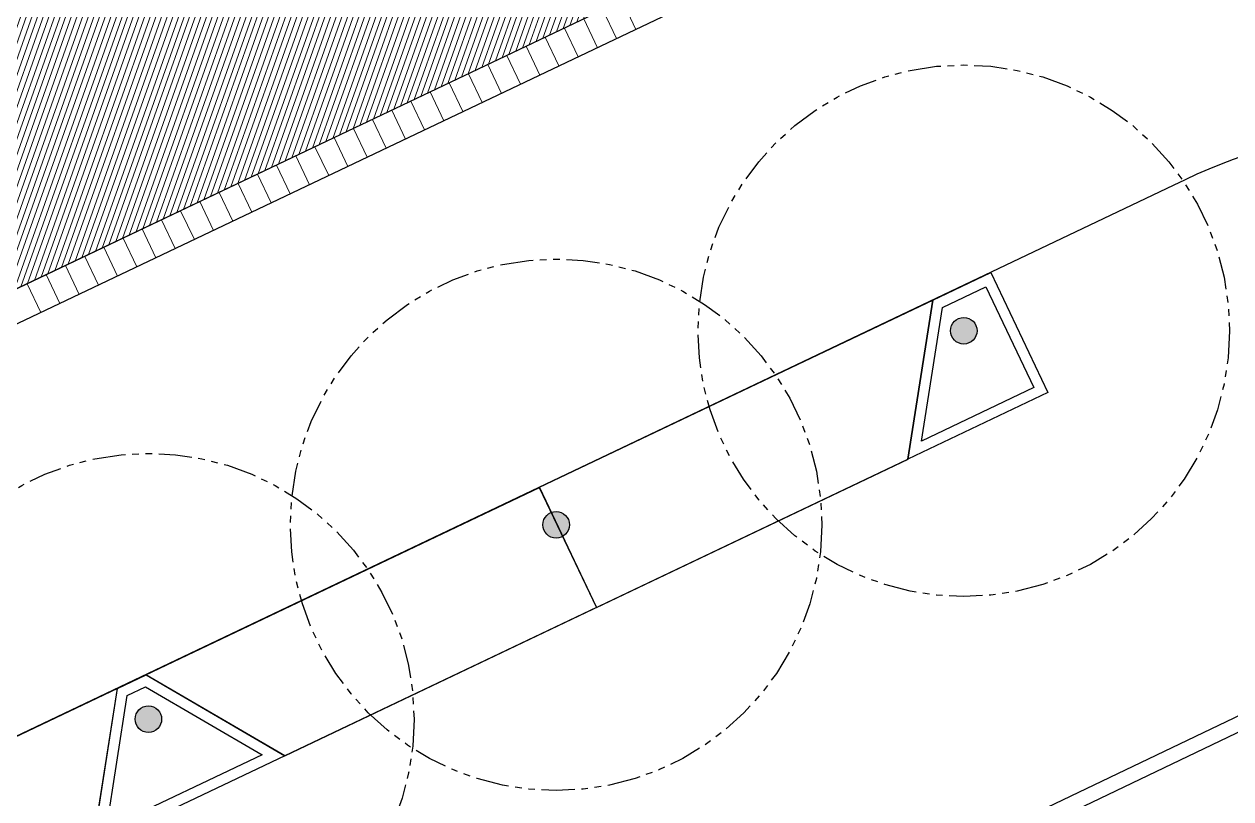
# Model space of a CAD drawing. Header units: metres. Extents: x 678805 to 1359287, y 2747329 to 5497370.
# Drawn here: x 679724.37 to 679747.08, y 2748541.5 to 2748556.07 of the extents above; entities that cross this region are included whole.
import ezdxf
from ezdxf.enums import TextEntityAlignment as Align

# ---------------------------------------------------------------- set-up
doc = ezdxf.new("R2010")
doc.units = ezdxf.units.M
doc.linetypes.add('XREF_MON_EIT SUPPORT$0$HIDDEN', pattern=[0.375, 0.25, -0.125])
doc.linetypes.add('XREF_MON_EIT SUPPORT$0$LIM ACERAS$0$PHANTOM2', pattern=[1.25, 0.625, -0.125, 0.125, -0.125, 0.125, -0.125])
for name, color, linetype in [('00_XREF_MON_HSC_PAVEMENT', 7, 'Continuous'), ('00_XREF_TWQ_URBAN CONTEXT', 7, 'Continuous'), ('XREF_MON_EIT SUPPORT$0$02-L-Material Change', 253, 'Continuous'), ('XREF_MON_EIT SUPPORT$0$02-L-Painted line', 254, 'Continuous'), ('XREF_MON_EIT SUPPORT$0$02-L-Parking', 252, 'Continuous'), ('XREF_MON_EIT SUPPORT$0$L-Límite Acera', 9, 'Continuous'), ('XREF_MON_EIT SUPPORT$0$L-Límite Parcela', 5, 'Continuous'), ('XREF_MON_EIT SUPPORT$0$SL_TREE_CANOPY_', 254, 'XREF_MON_EIT SUPPORT$0$HIDDEN'), ('XREF_MON_EIT SUPPORT$0$SL_TREE_TRUNK_', 254, 'Continuous'), ('XREF_MON_EIT SUPPORT$0$SL_Trees_out_of_scope_', 254, 'Continuous'), ('XREF_MON_GENERAL_LAYOUT$0$02-L-Plan Change', 8, 'Continuous'), ('XREF_MON_URBAN CONTEXT$0$Parcel', 7, 'Continuous'), ('XREF_MON_URBAN CONTEXT$0$XREF_MON_EIT SUPPORT', 7, 'Continuous')]:
    doc.layers.add(name, color=color, linetype=linetype)
doc.layers.add('02-L-Waterfeatures 01', color=7, linetype='Continuous', true_color=0x4da6ff)
doc.layers.add('XREF_MON_HSC_PAVEMENT$0$02-L-Joints-Paviment_07_Precast Concrete Blocks 60X40', color=7, linetype='Continuous', lineweight=5, true_color=0x999999)
doc.layers.add('XREF_MON_HSC_PAVEMENT$0$03-TR-Pavement_07_Precast Concrete Blocks 20X10', color=7, linetype='Continuous', lineweight=5, true_color=0x999999)
doc.styles.add('XREF_MON_GENERAL_LAYOUT$0$Standard', font='arial.ttf')

# ---------------------------------------------------------------- blocks, each defined once
blk = doc.blocks.new('XREF_MON_EIT SUPPORT$0$ALCORQUE 2')
at = {"layer": 'XREF_MON_EIT SUPPORT$0$02-L-Material Change', "color": 254, "ltscale": 7}
for points in [[(653177.554, 2717293.445), (653176.419, 2717295.672), (653173.819, 2717294.347), (653176.476, 2717292.896)], [(653177.285, 2717293.532), (653176.332, 2717295.403), (653174.247, 2717294.341), (653176.48, 2717293.122)]]:
    blk.add_lwpolyline(points, close=True, dxfattribs=at)
blk = doc.blocks.new('XREF_MON_EIT SUPPORT$0$parking cada 2')
at = {"layer": 'XREF_MON_EIT SUPPORT$0$02-L-Parking', "color": 254}
for points in [[(679765.512, 2748757.786), (679768.129, 2748756.263), (679760.717, 2748752.736), (679759.647, 2748754.996), (679765.512, 2748757.786)], [(679753.781, 2748752.205), (679753.313, 2748749.213), (679760.725, 2748752.74), (679759.647, 2748754.996), (679753.781, 2748752.205)]]:
    blk.add_lwpolyline(points, dxfattribs=at)
blk = doc.blocks.new('XREF_MON_EIT SUPPORT$0$ALCORQUE 1')
at = {"layer": 'XREF_MON_EIT SUPPORT$0$02-L-Material Change', "color": 254, "ltscale": 7}
for points in [[(653000.384, 2717156.982), (652998.87, 2717159.598), (653002.859, 2717159.308), (653000.983, 2717156.938)], [(653000.504, 2717157.173), (652999.232, 2717159.371), (653002.468, 2717159.136), (653000.891, 2717157.145)]]:
    blk.add_lwpolyline(points, close=True, dxfattribs=at)
blk = doc.blocks.new('XREF_MON_EIT SUPPORT$0$trees_outofboundaries')
at = {"layer": 'XREF_MON_EIT SUPPORT$0$SL_TREE_TRUNK_'}
h = blk.add_hatch(color=256, dxfattribs=at)
h.dxf.hatch_style = 1
edge = h.paths.add_edge_path()
edge.add_arc((0, 0), 0.25, 0, 360)
at = {"layer": 'XREF_MON_EIT SUPPORT$0$SL_TREE_CANOPY_', "linetype": 'XREF_MON_EIT SUPPORT$0$LIM ACERAS$0$PHANTOM2'}
blk.add_circle((0, 0), 5, dxfattribs=at)
at = {"layer": 'XREF_MON_EIT SUPPORT$0$SL_TREE_TRUNK_'}
blk.add_circle((0, 0), 0.25, dxfattribs=at)
blk = doc.blocks.new('XREF_MON_EIT SUPPORT')
at = {"layer": 'XREF_MON_EIT SUPPORT$0$L-Límite Acera', "color": 254}
blk.add_line((679729.272, 2748542.305), (679740.997, 2748547.884), dxfattribs=at)
at = {"layer": 'XREF_MON_EIT SUPPORT$0$L-Límite Acera'}
blk.add_lwpolyline([(679759.242, 2748548.475, 0.425501), (679745.992, 2748553.033), (679654.607, 2748509.546)], format="xyb", dxfattribs=at)
at = {"layer": 'XREF_MON_EIT SUPPORT$0$L-Límite Parcela'}
blk.add_lwpolyline([(679509.485, 2748429.375), (679753.066, 2748545.858)], dxfattribs=at)
at = {"layer": 'XREF_MON_EIT SUPPORT$0$02-L-Material Change', "color": 254, "xscale": -1, "rotation": 232.4592640808437}
blk.add_blockref('XREF_MON_EIT SUPPORT$0$ALCORQUE 2', (-1872852.273, 3886349.363), dxfattribs=at)
at = {"layer": 'XREF_MON_EIT SUPPORT$0$02-L-Material Change', "color": 254, "rotation": 209.6165938637219}
blk.add_blockref('XREF_MON_EIT SUPPORT$0$ALCORQUE 1', (-95388.025, 5433417.904), dxfattribs=at)
at = {"layer": 'XREF_MON_EIT SUPPORT$0$02-L-Painted line', "rotation": 180}
for p in [(1359494.784, 5497300.091), (1359479.433, 5497292.786)]:
    blk.add_blockref('XREF_MON_EIT SUPPORT$0$parking cada 2', p, dxfattribs=at)
at = {"layer": 'XREF_MON_EIT SUPPORT$0$SL_Trees_out_of_scope_'}
for p in [(679742.049, 2748550.303), (679734.377, 2748546.652), (679726.704, 2748542.996)]:
    blk.add_blockref('XREF_MON_EIT SUPPORT$0$trees_outofboundaries', p, dxfattribs=at)
blk = doc.blocks.new('XREF_MON_URBAN CONTEXT')
at = {"layer": 'XREF_MON_URBAN CONTEXT$0$Parcel'}
blk.add_lwpolyline([(679766.144, 2748518.558), (679743.598, 2748507.757), (679730.637, 2748534.813), (679753.184, 2748545.613), (679766.144, 2748518.558)], close=True, dxfattribs=at)
at = {"layer": 'XREF_MON_URBAN CONTEXT$0$XREF_MON_EIT SUPPORT'}
blk.add_blockref('XREF_MON_EIT SUPPORT', (0, 0), dxfattribs=at)
blk = doc.blocks.new('*U459')
at = {"layer": 'XREF_MON_HSC_PAVEMENT$0$02-L-Joints-Paviment_07_Precast Concrete Blocks 60X40'}
blk.add_line((0, -0.6), (0, 0), dxfattribs=at)
blk = doc.blocks.new('*U460')
at = {"layer": 'XREF_MON_HSC_PAVEMENT$0$02-L-Joints-Paviment_07_Precast Concrete Blocks 60X40', "color": 0, "linetype": 'ByBlock', "lineweight": -2, "transparency": 16777216, "rotation": 205.44819555251}
for p in [(679735.515, 2748555.8), (679735.876, 2748555.972), (679735.154, 2748555.628), (679734.792, 2748555.456), (679734.431, 2748555.284), (679733.709, 2748554.941), (679734.07, 2748555.112), (679733.348, 2748554.769), (679732.986, 2748554.597), (679732.264, 2748554.253), (679732.625, 2748554.425), (679731.903, 2748554.081), (679731.542, 2748553.909), (679730.819, 2748553.566), (679731.18, 2748553.737), (679730.458, 2748553.394), (679730.097, 2748553.222), (679729.375, 2748552.878), (679729.736, 2748553.05), (679729.013, 2748552.706), (679728.652, 2748552.534), (679727.93, 2748552.191), (679728.291, 2748552.362), (679727.569, 2748552.019), (679727.207, 2748551.847), (679726.485, 2748551.503), (679726.846, 2748551.675), (679726.124, 2748551.331), (679725.763, 2748551.159), (679725.04, 2748550.816), (679725.401, 2748550.987), (679724.679, 2748550.644)]:
    blk.add_blockref('*U459', p, dxfattribs=at)
blk = doc.blocks.new('XREF_MON_HSC_PAVEMENT')
at = {"layer": 'XREF_MON_HSC_PAVEMENT$0$03-TR-Pavement_07_Precast Concrete Blocks 20X10'}
h = blk.add_hatch(dxfattribs=at)
h.set_pattern_fill('ANSI31', color=256, scale=0.0315, angle=25.5)
h.set_pattern_definition([(70.5, (0, 0), (-0.094275932128, 0.033384858509), [])])
h.paths.add_polyline_path([(679676.974, 2748528.606), (679675.178, 2748532.381), (679676.209, 2748535.285), (679680.101, 2748537.142), (679682.928, 2748536.138), (679683.932, 2748538.965), (679687.777, 2748540.795), (679690.604, 2748539.791), (679691.608, 2748542.618), (679695.453, 2748544.447), (679698.281, 2748543.443), (679699.284, 2748546.271), (679703.122, 2748548.097), (679705.955, 2748547.096), (679706.96, 2748549.923), (679710.804, 2748551.752), (679713.537, 2748550.782), (679713.631, 2748550.749), (679714.635, 2748553.575), (679718.48, 2748555.405), (679721.306, 2748554.401), (679722.311, 2748557.228), (679726.155, 2748559.057), (679728.987, 2748558.052), (679729.991, 2748560.877), (679733.836, 2748562.707), (679736.662, 2748561.703), (679737.666, 2748564.53), (679741.505, 2748566.362), (679744.333, 2748565.358), (679745.341, 2748568.182), (679749.186, 2748570.012), (679752.007, 2748569.011), (679753.031, 2748571.842), (679756.853, 2748573.661), (679759.68, 2748572.657), (679760.684, 2748575.483), (679764.527, 2748577.312), (679767.41, 2748576.278), (679769.209, 2748572.498)])
at = {"layer": 'XREF_MON_HSC_PAVEMENT$0$02-L-Joints-Paviment_07_Precast Concrete Blocks 60X40'}
blk.add_line((679676.974, 2748528.607), (679769.209, 2748572.498), dxfattribs=at)
blk.add_blockref('*U460', (0, 0), dxfattribs=at)
blk = doc.blocks.new('XREF_MON_GENERAL_LAYOUT')
at = {"layer": 'XREF_MON_GENERAL_LAYOUT$0$02-L-Plan Change'}
for p, q in [((679768.848, 2748572.326, 0), (679677.335, 2748528.779, 0)), ((679769.105, 2748571.785), (679677.593, 2748528.237))]:
    blk.add_line(p, q, dxfattribs=at)
at = {"style": 'XREF_MON_GENERAL_LAYOUT$0$Standard'}
for tag, rotation, p in [('604,00', 330.2643, (679905.77, 2748776.558)), ('603,00', 330.2643, (679901.861, 2748753.477)), ('600,00', 133.826, (679944.597, 2748745.153)), ('602,00', 330.2643, (679883.319, 2748738.727)), ('601,00', 117.8906, (679920.972, 2748732.87)), ('601,00', 330.2643, (679864.777, 2748723.976)), ('600,00', 40.8833, (679777.405, 2748705.444, 1.17)), ('602,00', 330.2643, (679941.275, 2748705.483)), ('601,00', 40.8833, (679701.798, 2748703.889, 1.17)), ('598,00', 62.091, (679810.267, 2748702.619)), ('600,00', 330.2643, (679877.781, 2748691.131)), ('600,00', 19.5511, (679920.444, 2748685.496)), ('601,00', 330.2643, (679934.813, 2748683.804)), ('599,00', 330.2643, (679854.567, 2748679.061)), ('600,00', 88.3928, (679743.913, 2748675.572)), ('599,00', 20.6086, (679924.26, 2748675.216)), ('601,00', 88.3928, (679728.035, 2748671.318, -2)), ('602,00', 88.3928, (679711.826, 2748665.966, -1)), ('603,00', 88.3928, (679695.615, 2748660.611)), ('599,00', 40.8833, (679788.807, 2748655.829, 1.17)), ('601,00', 40.8833, (679627.612, 2748644.603, 1.17)), ('603,00', 41.7058, (679702.499, 2748628.484, 1.17)), ('600,00', 40.8833, (679645.925, 2748597.926, 1.17)), ('599,00', 34.2277, (679673.574, 2748555.136, 5.34))]:
    blk.add_attdef(tag, text='', height=1, rotation=rotation, dxfattribs=at).set_placement(p, align=Align.MIDDLE)
at = {"ltscale": 0.3, "style": 'XREF_MON_GENERAL_LAYOUT$0$Standard'}
for tag, rotation, p in [('603,50', 330.2643, (679911.501, 2748760.57)), ('602,50', 330.2643, (679892.865, 2748745.846)), ('600,50', 133.826, (679933.048, 2748738.729)), ('601,50', 330.2643, (679873.581, 2748731.671)), ('601,50', 101.2857, (679909.522, 2748726.945)), ('602,50', 330.2643, (679948.625, 2748713.86)), ('600,50', 39.606, (679743.243, 2748706.971)), ('600,50', 330.2643, (679880.266, 2748702.726)), ('600,50', 17.3537, (679917.615, 2748690.554)), ('599,50', 330.2643, (679867.197, 2748684.716)), ('599,50', 18.8944, (679921.71, 2748680.578)), ('599,50', 39.606, (679778.991, 2748677.241)), ('600,50', 88.3928, (679735.925, 2748673.586)), ('601,50', 88.3928, (679719.906, 2748668.581)), ('602,50', 88.3928, (679703.474, 2748663.452)), ('598,50', 330.2643, (679861.765, 2748662.397)), ('601,50', 39.606, (679610.513, 2748662.061)), ('600,00', 41.7058, (679752.308, 2748637.685)), ('601,00', 41.7058, (679736.044, 2748634.538)), ('599,00', 35.0835, (679763.043, 2748634.415, 1.17)), ('602,00', 41.7058, (679720.174, 2748633.096, 1.17)), ('600,00', 35.0835, (679747.063, 2748629.903, 1.17)), ('601,00', 35.0835, (679731.246, 2748625.239, 1.17)), ('600,50', 39.606, (679636.92, 2748621.339)), ('602,00', 35.0835, (679715.4, 2748620.639, 1.17)), ('599,50', 28.7604, (679659.482, 2748574.323))]:
    blk.add_attdef(tag, text='', height=1, rotation=rotation, dxfattribs=at).set_placement(p, align=Align.MIDDLE)

msp = doc.modelspace()

# ---------------------------------------------------------------- block references
at = {"layer": '00_XREF_MON_HSC_PAVEMENT'}
msp.add_blockref('XREF_MON_HSC_PAVEMENT', (0, 0), dxfattribs=at)
at = {"layer": '00_XREF_TWQ_URBAN CONTEXT'}
msp.add_blockref('XREF_MON_URBAN CONTEXT', (0, 0), dxfattribs=at)
at = {"layer": '02-L-Waterfeatures 01', "color": 18, "true_color": 0x000000}
msp.add_blockref('XREF_MON_GENERAL_LAYOUT', (0, 0), dxfattribs=at)

doc.saveas('drawing.dxf')
